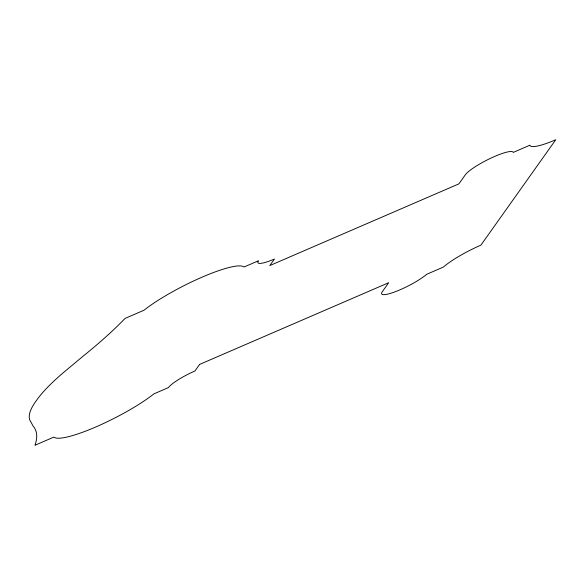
<?xml version="1.0" encoding="UTF-8"?>
<svg xmlns="http://www.w3.org/2000/svg" width="585" height="585" viewBox="0 0 585 585"><rect width="100%" height="100%" fill="white"/><g stroke="black" fill="none" stroke-linecap="round" stroke-linejoin="round"><path stroke-width="0.88" d="M199.617 364.411L194.937 371A24.49 4.461 -27 0 0 168.4 387.606L153.943 393.851A62.58 11.407 -27 0 1 95.728 426.999A62.58 11.407 -27 0 1 53.886 437.083L34.976 445.258A420.973 76.715 -27 0 0 33.016 426.012L30.968 422.056A244.537 44.562 -27 0 1 36.255 400.747A244.537 44.562 -27 0 1 69.929 367.175L81.915 357.15A420.973 76.715 -27 0 0 125.022 318.437L143.932 310.269A62.58 11.407 -27 0 1 202.147 277.122A62.58 11.407 -27 0 1 243.989 267.038L258.446 260.786A24.49 4.461 -27 0 0 274.46 259.009L269.78 265.59L458.867 183.887L465.302 174.835A27.21 4.958 -27 0 1 491.129 158.03A27.21 4.958 -27 0 1 513.235 152.407L529.886 145.212A38.091 6.94 -27 0 0 555.75 139.742L480.907 245.152A38.091 6.94 -27 0 0 443.35 267.089L426.699 274.285A27.21 4.958 -27 0 1 396.542 291.242A27.21 4.958 -27 0 1 382.268 291.769L388.703 282.709L199.617 364.411"/></g></svg>
